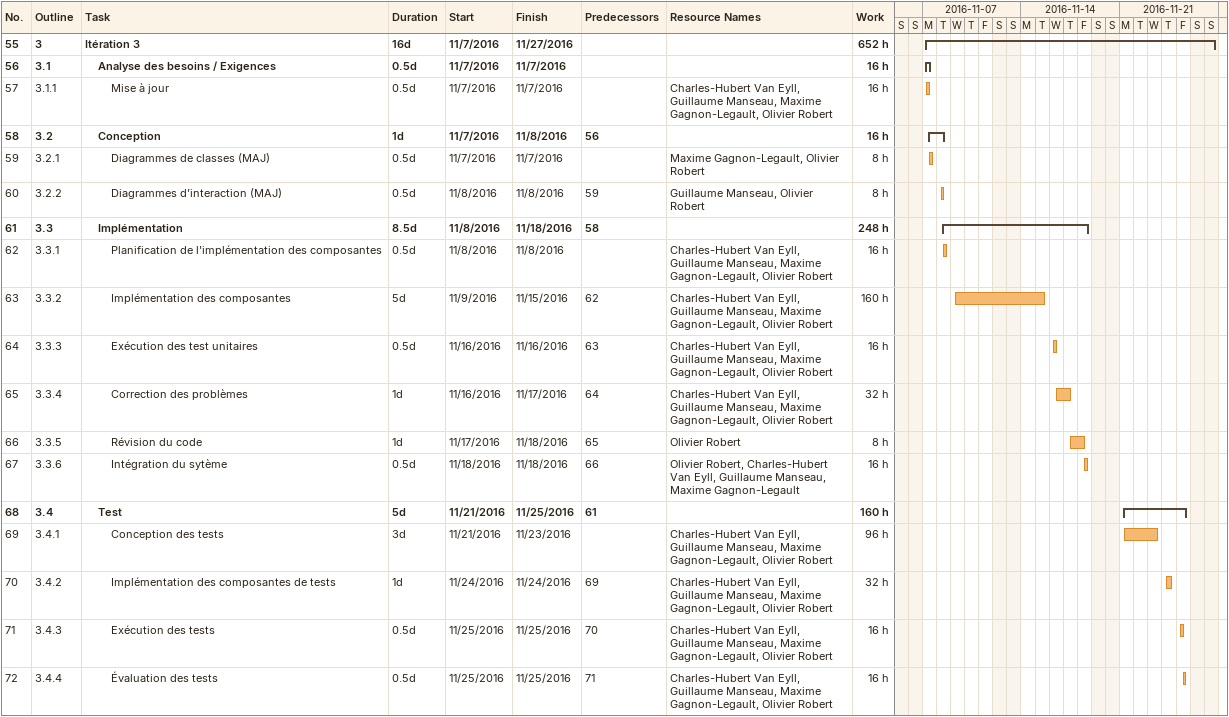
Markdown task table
| ID | WBS | Task | Duration | Start | Finish | Predecessors | Resources | Work (h) |
|---|---|---|---|---|---|---|---|---|
| 55 | 3 | **Itération 3** | 16d | 2016-11-07 | 2016-11-27 |  |  | 652 |
| 56 | 3.1 | **Analyse des besoins / Exigences** | 0.5d | 2016-11-07 | 2016-11-07 |  |  | 16 |
| 57 | 3.1.1 | Mise à jour | 0.5d | 2016-11-07 | 2016-11-07 |  | Charles-Hubert Van Eyll, Guillaume Manseau, Maxime Gagnon-Legault, Olivier Robert | 16 |
| 58 | 3.2 | **Conception** | 1d | 2016-11-07 | 2016-11-08 | 56 |  | 16 |
| 59 | 3.2.1 | Diagrammes de classes (MAJ) | 0.5d | 2016-11-07 | 2016-11-07 |  | Maxime Gagnon-Legault, Olivier Robert | 8 |
| 60 | 3.2.2 | Diagrammes d’interaction (MAJ) | 0.5d | 2016-11-08 | 2016-11-08 | 59 | Guillaume Manseau, Olivier Robert | 8 |
| 61 | 3.3 | **Implémentation** | 8.5d | 2016-11-08 | 2016-11-18 | 58 |  | 248 |
| 62 | 3.3.1 | Planification de l'implémentation des composantes | 0.5d | 2016-11-08 | 2016-11-08 |  | Charles-Hubert Van Eyll, Guillaume Manseau, Maxime Gagnon-Legault, Olivier Robert | 16 |
| 63 | 3.3.2 | Implémentation des composantes | 5d | 2016-11-09 | 2016-11-15 | 62 | Charles-Hubert Van Eyll, Guillaume Manseau, Maxime Gagnon-Legault, Olivier Robert | 160 |
| 64 | 3.3.3 | Exécution des test unitaires | 0.5d | 2016-11-16 | 2016-11-16 | 63 | Charles-Hubert Van Eyll, Guillaume Manseau, Maxime Gagnon-Legault, Olivier Robert | 16 |
| 65 | 3.3.4 | Correction des problèmes | 1d | 2016-11-16 | 2016-11-17 | 64 | Charles-Hubert Van Eyll, Guillaume Manseau, Maxime Gagnon-Legault, Olivier Robert | 32 |
| 66 | 3.3.5 | Révision du code | 1d | 2016-11-17 | 2016-11-18 | 65 | Olivier Robert | 8 |
| 67 | 3.3.6 | Intégration du sytème | 0.5d | 2016-11-18 | 2016-11-18 | 66 | Olivier Robert, Charles-Hubert Van Eyll, Guillaume Manseau, Maxime Gagnon-Legault | 16 |
| 68 | 3.4 | **Test** | 5d | 2016-11-21 | 2016-11-25 | 61 |  | 160 |
| 69 | 3.4.1 | Conception des tests | 3d | 2016-11-21 | 2016-11-23 |  | Charles-Hubert Van Eyll, Guillaume Manseau, Maxime Gagnon-Legault, Olivier Robert | 96 |
| 70 | 3.4.2 | Implémentation des composantes de tests | 1d | 2016-11-24 | 2016-11-24 | 69 | Charles-Hubert Van Eyll, Guillaume Manseau, Maxime Gagnon-Legault, Olivier Robert | 32 |
| 71 | 3.4.3 | Exécution des tests | 0.5d | 2016-11-25 | 2016-11-25 | 70 | Charles-Hubert Van Eyll, Guillaume Manseau, Maxime Gagnon-Legault, Olivier Robert | 16 |
| 72 | 3.4.4 | Évaluation des tests | 0.5d | 2016-11-25 | 2016-11-25 | 71 | Charles-Hubert Van Eyll, Guillaume Manseau, Maxime Gagnon-Legault, Olivier Robert | 16 |
